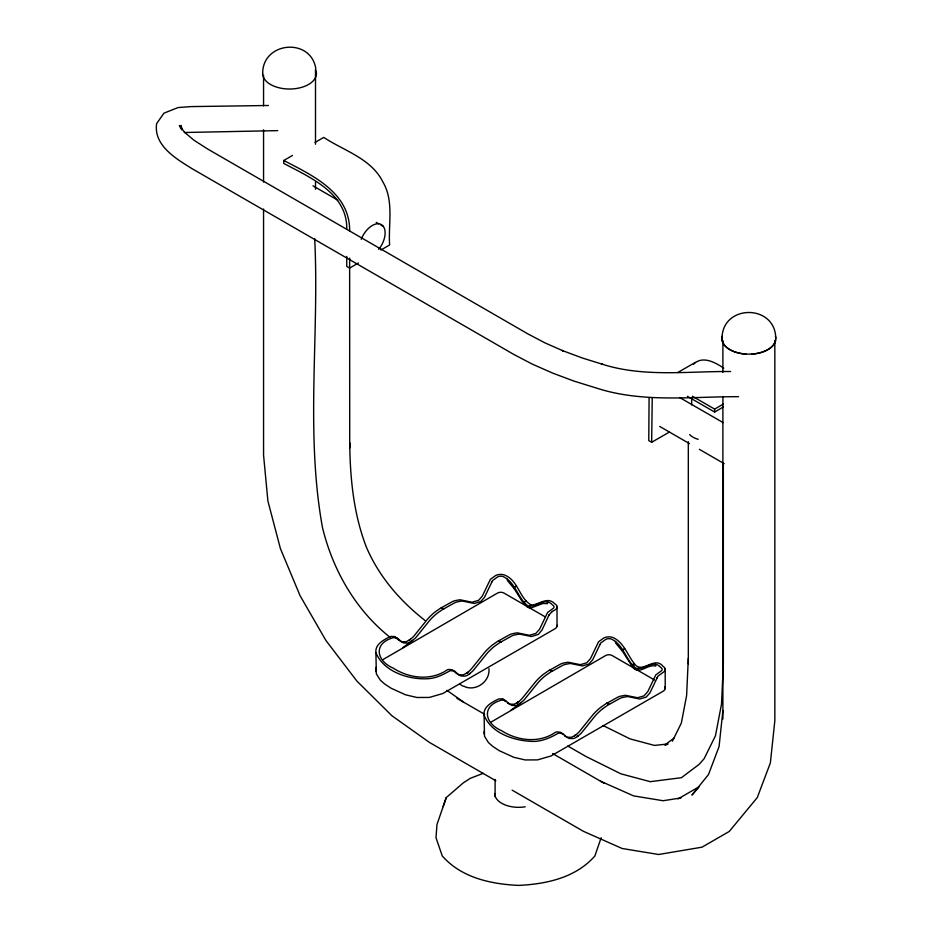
<?xml version="1.0" encoding="UTF-8"?>
<svg xmlns="http://www.w3.org/2000/svg" width="932" height="932" viewBox="0 0 932 932"><rect width="100%" height="100%" fill="white"/><g stroke="black" fill="none" stroke-linecap="round" stroke-linejoin="round"><path stroke-width="1.4" d="M292.508 155.446L283.759 160.49L283.759 163.438C310.123 177.406 347.694 193.495 346.739 229.354M634.284 665.098L634.284 663.549C627.562 655.196 624.184 643.418 614.246 638.14A7.503 4.334 0 0 0 609.714 636.894A7.572 4.369 0 0 0 606.476 637.104A7.503 4.334 0 0 0 603.598 638.14L598.554 641.798L590.48 658.598L586.741 662.803L580.24 664.679L568.695 662.314A25.898 14.959 -60 0 0 567.273 662.337L562.753 663.223A30.372 17.533 -60 0 0 560.61 664.05L549.659 670.155L551.826 671.401L562.777 665.297A30.372 17.533 -60 0 1 564.92 664.469L569.429 663.584A25.898 14.959 -60 0 1 570.862 663.561L582.407 665.926L588.908 664.05L592.647 659.844L600.709 643.045L605.753 639.399A4.485 2.586 0 0 1 612.091 639.399C623.741 645.387 625.931 660.38 635.799 668.197C644.28 670.551 652.959 658.551 660.87 667.557A4.485 2.586 0 0 1 660.858 671.215L655.825 674.861L647.763 691.672L644.012 695.878L637.523 697.742L625.966 695.389A25.898 14.959 -60 0 0 624.545 695.4L620.036 696.297A30.372 17.533 -60 0 0 617.881 697.113L606.93 703.217L609.097 704.464L620.048 698.359A30.372 17.533 -60 0 1 622.203 697.544L626.712 696.658A25.898 14.959 -60 0 1 628.133 696.635L639.69 699L646.179 697.124L649.919 692.919L657.992 676.119L663.036 672.461A7.503 4.334 0 0 0 663.036 666.333C654.241 655.359 641.938 675.024 634.284 663.549L632.129 664.784L632.141 666.333C638.362 676.259 647.542 663.572 655.674 666.089L655.662 664.539M687.443 396.345L714.646 412.049L714.646 409.101L723.395 404.045M557.021 625.279A7.572 4.369 0 0 1 557.021 626.222A7.503 4.334 0 0 1 554.866 628.832L442.782 693.536L429.349 697.439L416.93 697.486L405.548 694.806L391.172 688.27L384.613 683.96L380.244 680.08L376.33 673.801L375.911 652.68C374.85 644.42 383.658 639.795 389.972 636.766A14.691 8.481 -60 0 1 391.347 636.358L395.145 636.766L398.523 639.841M375.911 671.506L376.015 667.394M664.842 686.826A7.503 4.334 0 0 1 663.036 691.276L550.963 755.992L537.531 759.895L525.1 759.941L513.73 757.262L499.354 750.726L492.783 746.416L488.415 742.536L484.512 736.257L484.092 715.135C483.032 706.875 491.828 702.25 498.142 699.221A14.691 8.481 -60 0 1 499.517 698.814L503.105 699.117L505.761 701.388M484.092 733.962L484.127 731.305M688.317 658.376L686.604 695.598L681.339 723.081L672.368 741.243M441.477 607.699L443.644 608.946L441.477 607.699L452.428 601.594A30.372 17.533 -60 0 1 454.583 600.767L459.092 599.882A25.898 14.959 -60 0 1 460.513 599.858L472.07 602.223L478.559 600.348L482.298 596.142L490.372 579.343L495.416 575.685A7.503 4.334 0 0 1 498.305 574.648A7.572 4.369 0 0 1 501.567 574.438A7.503 4.334 0 0 1 506.029 575.685C518.46 581.58 519.66 598.88 531.473 605.101C539.372 604.612 547.515 595.956 554.866 603.854A7.503 4.334 0 0 1 556.66 605.544A7.572 4.369 0 0 1 557.021 607.408A7.503 4.334 0 0 1 554.866 610.006L552.257 611.52M498.748 640.762L500.915 642.008L498.748 640.762L509.711 634.657A30.372 17.533 -60 0 1 511.854 633.842L516.363 632.944A25.898 14.959 -60 0 1 517.796 632.933L529.341 635.286L535.842 633.422L539.581 629.216L547.643 612.406L552.688 608.759A4.462 2.575 0 0 0 553.759 607.769A4.509 2.598 0 0 0 553.969 606.65A4.462 2.575 0 0 0 552.688 605.113C544.789 596.084 536.098 608.107 527.629 605.742C517.749 597.925 515.559 582.931 503.909 576.943A4.485 2.586 0 0 0 497.572 576.943L492.539 580.589L484.465 597.389L480.726 601.594L474.237 603.47L462.68 601.117A25.898 14.959 -60 0 0 461.258 601.128L456.738 602.014A30.372 17.533 -60 0 0 454.595 602.841L443.644 608.946M549.659 670.155L551.826 671.401M606.93 703.217L609.097 704.464M722.894 710.487L719.073 746.555L708.506 774.527L691.928 795.054L698.499 787.622M649.08 398.092L648.765 440.603L651.666 442.281L669.164 432.18M652.237 397.673L651.666 442.281M262.696 73.442C262.405 41.73 310.671 37.14 315.808 68.56M721.985 338.607C722.079 303.797 775.669 303.797 775.762 338.607M483.3 773.304L470.264 778.337L463.227 782.927L446.253 797.594L436.968 824.529L436.001 837.728L442.281 855.972C461.375 877.758 490.826 884.107 518.576 885.4C546.327 884.107 575.778 877.758 594.872 855.972L601.163 837.728M443.189 806.506L446.253 797.594M500.915 642.008L511.866 635.904A30.372 17.533 -60 0 1 514.021 635.088L518.53 634.203A25.898 14.959 -60 0 1 519.963 634.179L531.508 636.544L538.405 634.389L542.04 629.95L549.228 614.596L552.361 611.45M599.905 644.466L599.73 644.839M657.188 677.529L657.013 677.913M491.56 582.395L491.723 582.011M548.832 615.458L549.006 615.073M693.583 364.191C702.355 355.325 715.298 362.373 723.721 368.163M383.157 659.46L497.583 593.032A4.485 2.586 0 0 1 503.909 593.032L545.185 616.856M491.339 721.916L605.753 655.487A4.462 2.575 0 0 1 612.068 655.487L654.614 680.034M602.957 708.541L609.109 704.301M402.775 647.763L414.903 638.513A17.475 10.089 -60 0 0 416.045 637.36L429.501 620.642A34.076 19.677 -60 0 1 432.168 617.765L434.79 615.283A50.246 29.008 -60 0 1 437.504 613.011L443.655 608.771M375.911 652.68C383.728 672.054 409.591 680.278 429.349 678.613C436.654 677.89 443.154 674.652 449.41 671.087A14.691 8.481 -60 0 1 450.785 670.679L454.595 671.075L458.311 674.43A32.352 18.675 -60 0 0 459.523 675.257L460.548 675.782A13.619 7.864 -60 0 0 461.189 676.003L464.8 676.131A27.715 16.007 -60 0 0 465.697 675.91L466.408 675.7A7.747 4.474 -60 0 0 467.083 675.42A10.613 6.128 -60 0 0 467.922 674.954L472.186 671.588A17.475 10.089 -60 0 0 473.328 670.434L486.784 653.705A34.076 19.677 -60 0 1 489.44 650.827L492.073 648.346A50.246 29.008 -60 0 1 494.787 646.086L500.927 641.845M510.946 710.219L523.085 700.969A17.475 10.089 -60 0 0 524.227 699.816L537.682 683.098A34.076 19.677 -60 0 1 540.339 680.22L542.972 677.739A50.246 29.008 -60 0 1 545.686 675.467L551.826 671.226M578.12 736.012L577.409 736.536L580.356 734.043A17.475 10.089 -60 0 0 581.51 732.89L594.954 716.16A34.076 19.677 -60 0 1 597.622 713.283L600.255 710.801A50.246 29.008 -60 0 1 602.957 708.541M441.488 607.524L435.337 611.765A50.246 29.008 -60 0 0 432.623 614.025L430.002 616.506A34.076 19.677 -60 0 0 427.334 619.396L413.89 636.113A17.475 10.089 -60 0 1 412.736 637.267L411.222 638.653A12.081 6.978 -60 0 1 410.499 639.236L409.754 639.783A10.788 6.233 -60 0 1 409.148 640.191L406.503 641.519A29.603 17.091 -60 0 1 405.362 641.81L401.75 641.682A13.619 7.864 -60 0 1 401.098 641.461L400.352 641.088M498.76 640.587L492.62 644.827A50.246 29.008 -60 0 0 489.906 647.099L487.273 649.581A34.076 19.677 -60 0 0 484.617 652.458L471.161 669.176A17.475 10.089 -60 0 1 470.019 670.329L468.493 671.716A12.081 6.978 -60 0 1 467.782 672.31L467.037 672.857A10.811 6.244 -60 0 1 466.431 673.254L463.787 674.593A29.603 17.091 -60 0 1 462.633 674.873L459.022 674.756A13.619 7.864 -60 0 1 458.381 674.535L458.148 674.43M549.659 669.98L543.519 674.22A50.246 29.008 -60 0 0 540.805 676.481L538.172 678.962A34.076 19.677 -60 0 0 535.516 681.851L522.06 698.569A17.475 10.089 -60 0 1 520.918 699.722L519.392 701.109A12.081 6.978 -60 0 1 518.681 701.691L517.936 702.239A10.788 6.233 -60 0 1 517.33 702.646L514.685 703.975A29.603 17.091 -60 0 1 513.532 704.266L509.921 704.138A13.619 7.864 -60 0 1 509.28 703.916L508.534 703.543M606.942 703.043L600.791 707.283A50.246 29.008 -60 0 0 598.088 709.555L595.455 712.036A34.076 19.677 -60 0 0 592.799 714.914L579.343 731.632A17.475 10.089 -60 0 1 578.19 732.785L576.675 734.171A12.081 6.978 -60 0 1 575.964 734.754L575.207 735.313A10.811 6.244 -60 0 1 574.601 735.709L571.968 737.049A29.603 17.091 -60 0 1 570.815 737.328L567.204 737.212A13.619 7.864 -60 0 1 566.551 736.991L565.538 736.455A32.352 18.675 -60 0 1 565.258 736.292M673.906 738.191L664.784 745.052L667.3 744.552M412.666 640.482L412.165 640.867A23.405 13.514 -60 0 1 410.942 641.694A17.289 9.984 -60 0 1 410.348 642.066A10.613 6.128 -60 0 1 409.812 642.358A7.747 4.474 -60 0 1 409.136 642.637L408.67 642.777A29.603 17.091 -60 0 1 407.529 643.057L403.917 642.94A13.619 7.864 -60 0 1 403.265 642.719L402.251 642.183A32.352 18.687 -60 0 1 401.04 641.367L397.312 638.012L393.514 637.604A14.691 8.481 -60 0 0 392.139 638.024C373.499 643.791 376.12 660.788 393.339 668.197C409.323 678.449 431.132 681.071 447.243 669.84A14.691 8.481 -60 0 1 448.618 669.421L452.428 669.828L456.144 673.184A32.352 18.675 -60 0 0 457.356 673.999L457.903 674.302M469.949 673.556L469.437 673.929M520.848 702.938L520.336 703.322A23.405 13.514 -60 0 1 519.124 704.149A17.289 9.984 -60 0 1 518.53 704.522A10.613 6.128 -60 0 1 517.982 704.813A7.747 4.474 -60 0 1 517.307 705.093L516.852 705.233A29.603 17.091 -60 0 1 515.699 705.512L512.087 705.396A13.619 7.864 -60 0 1 511.447 705.174L510.421 704.639A32.352 18.687 -60 0 1 509.21 703.823L505.493 700.468L501.684 700.06A14.691 8.481 -60 0 0 500.309 700.48C481.669 706.246 484.291 723.244 501.521 730.653C517.493 740.905 539.313 743.526 555.425 732.296A14.691 8.481 -60 0 1 556.8 731.876L560.388 732.179L563.033 734.463M577.619 736.385L576.092 737.41A10.613 6.128 -60 0 1 575.265 737.876A7.747 4.474 -60 0 1 574.59 738.156L573.867 738.365A27.715 16.007 -60 0 1 572.982 738.587L569.37 738.459A13.619 7.864 -60 0 1 568.718 738.237L567.705 737.713A32.352 18.675 -60 0 1 566.493 736.886L562.765 733.531L558.967 733.123A14.691 8.481 -60 0 0 557.592 733.542C550.591 737.736 542.948 740.882 534.688 741.429C515.862 741.453 491.304 733.938 484.092 715.135M410.499 639.236L409.09 640.237A25.607 14.784 -60 0 0 409.998 639.608M467.782 672.31L466.373 673.312A25.607 14.784 -60 0 0 467.27 672.683M518.681 701.691L516.806 702.961L517.33 702.646A25.607 14.784 -60 0 0 518.169 702.064M575.964 734.754L574.543 735.767A25.607 14.784 -60 0 0 575.452 735.138M315.004 142.456L323.753 137.4C344.234 150.961 371.46 158.522 383.029 182.229C394.166 201.289 388.131 224.193 389.634 244.976L380.885 250.032M358.389 263.022L349.64 268.067L346.739 266.401L346.739 256.428M677.855 372.485L695.354 362.385M714.646 412.049L723.395 406.993M516.491 586.1L514.336 587.346L514.347 588.896L522.141 601.373L527.64 607.303L531.089 607.897L543.018 603.458L547.492 603.633L547.48 602.084M526.102 601.093L523.959 602.328L523.97 603.878M531.473 605.101L529.318 606.348L529.329 607.897M624.673 648.556L622.518 649.802L622.529 651.352L632.141 666.333M639.655 667.557L637.5 668.792L637.511 670.353M678.077 798.899L699.431 786.561M680.954 797.932L663.118 800.739L633.609 795.893L600.464 781.167M668.186 743.969L654.427 745.414L630.044 738.89L603.062 725.515M184.315 132.507L277.736 130.631M268.416 105.491L191.025 106.597L178.07 107.553L163.962 113.156L156.646 123.56C153.337 145.543 176.311 158.848 192.132 168.727L513.707 354.381L532.207 364.086L552.862 373.184L574.263 381.188L596.282 388.003C642.334 403.055 691.101 396.543 738.575 396.683M730.56 371.518C687.478 371.181 643.162 377.542 601.338 363.923L602.888 364.389L582.407 358.028L562.078 350.455L563.173 350.898L545.034 342.906L528.223 334.087L207.673 149.027L193.996 140.243L184.641 132.356L179.375 125.424L181.682 129.781M464.952 686.814C476.555 691.369 490.244 681.141 488.95 668.687M692.383 396.251L714.646 409.101M283.759 160.49C312.721 175.496 350.106 192.761 349.64 231.02M312.977 185.817L337.78 200.147M376.237 222.352L378.718 223.785M380.932 225.055L383.413 226.488M679.684 397.545L723.104 422.604M659.693 426.437L689.47 443.632M699.396 449.352L724.199 463.682M567.821 746.031L585.879 756.446L620.922 773.828L650.291 781.68L681.42 777.696L699.198 764.31L704.138 758.683L715.45 735.767L721.519 704.138L723.337 664.458L723.337 462.959M456.948 698.313L484.64 714.308M552.629 753.557L604.146 783.299M495.847 780.76L429.477 742.443L391.883 715.729L356.828 681.001L325.897 640.435L300.104 595.758L280.439 548.692L267.892 500.962L263.558 455.049L263.558 209.048M512.122 790.15L583.339 831.274L622.122 848.493L658.668 854.493L702.006 847.176L729.278 831.437L757.285 797.559L770.368 762.912L774.841 720.704L774.841 340.483M446.929 690.321L463.507 702.099M502.523 698.93L505.913 701.656M394.341 636.474L398.873 640.121M425.062 620.502C400.108 601.012 379.021 576.628 366.474 547.34C353.531 514.045 350.129 478.256 349.71 442.805L349.71 448.082L349.64 258.094M390.217 637.43C355.593 610.052 332.782 570.069 322.46 527.465C305.207 432.25 319.478 334.611 314.69 238.545M622.529 651.352L615.563 642.929L615.551 641.379M514.347 588.896L507.392 580.473L507.381 578.923M181.216 125.412L181.996 129.513M722.894 340.483L722.894 372.404M722.894 396.461L722.894 718.98M691.661 397.824L691.661 404.942M688.317 441.652L688.317 663.933M665.203 668.908L665.203 688.678M557.021 606.452L557.021 626.222M495.102 779.502L495.102 796.685M315.505 144.262L315.505 69.481A26.888 15.529 0 0 1 293.044 88.889A26.888 15.529 0 0 1 262.638 73.5M315.505 181.985L315.505 189.243M263.558 75.294L263.558 105.829M263.558 129.793L263.558 182.066M775.645 340.075A26.888 15.529 0 0 1 751.728 354.125M745.996 354.125A26.888 15.529 0 0 1 722.079 340.075M464.532 686.383A18.127 10.473 -60 0 1 459.825 683.669M399.793 640.762A32.352 18.687 -60 0 1 399.502 640.575M564.652 735.884A32.352 18.675 -60 0 1 564.326 735.639M507.975 703.217A32.352 18.687 -60 0 1 507.369 702.81M698.196 439.31A18.127 10.462 0 0 1 689.668 434.557M361.208 239.303A18.127 10.462 -60 0 1 381.374 224.6A18.127 10.462 -60 0 1 378.718 249.415M775.436 336.196A26.888 15.529 0 0 1 748.874 354.137A26.888 15.529 0 0 1 722.312 336.196M525.205 806.786A23.848 13.77 0 0 1 494.729 793.551"/></g></svg>
